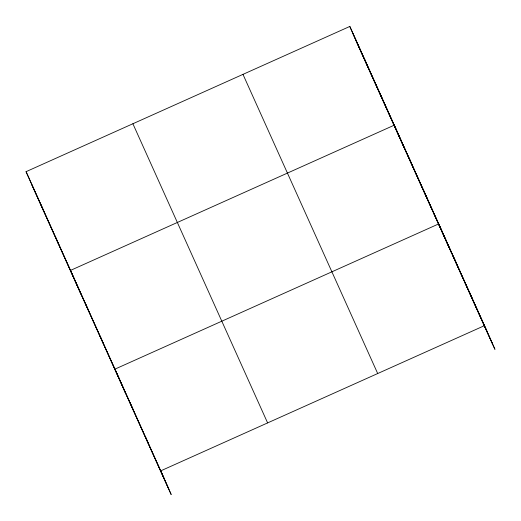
<?xml version="1.0" encoding="UTF-8"?>
<svg xmlns="http://www.w3.org/2000/svg" width="521" height="521" viewBox="0 0 521 521"><rect width="100%" height="100%" fill="white"/><g stroke="black" fill="none" stroke-linecap="round" stroke-linejoin="round"><path stroke-width="0.78" d="M484.543 325.612L160.774 470.834L171.188 494.553L26.05 171.676L349.812 26.447L494.95 349.324L479.678 315.42M352.912 33.507L412.189 165.137L409.096 158.078M412.521 165.867L487.636 332.665M492.54 343.827L355.654 39.733L357.504 43.959M360.226 50.166L378.337 90.38M378.995 91.846L388.217 112.321M388.874 113.786L404.355 148.153L402.57 144.076M404.68 148.882L406.986 154.001M407.65 155.466L414.234 170.093M414.892 171.552L433.003 211.773M433.667 213.239L449.141 247.605L438.734 223.893L114.972 369.122L125.379 392.834M449.473 248.348L451.798 253.506M452.462 254.977L463.749 280.038M464.413 281.509L479.346 314.677M242.975 74.373L377.699 373.531M132.894 123.751L267.618 422.909M26.05 171.676L163.874 477.894M31.56 184.232L168.771 489.056M469.271 291.701L472.371 298.761M454.006 257.797L457.099 264.857M423.912 190.986L427.012 198.045M402.271 143.386L394.273 125.17L70.511 270.399L80.918 294.111M379.457 92.263L382.551 99.322M364.635 59.355L367.735 66.414M349.812 26.447L355.329 39.003M357.81 44.669L359.92 49.475M145.509 436.93L148.602 443.99M130.237 403.026L133.337 410.086M100.149 336.214L103.249 343.274M85.327 303.307L88.427 310.366M55.688 237.491L58.788 244.551M40.872 204.584L43.966 211.643"/></g></svg>
